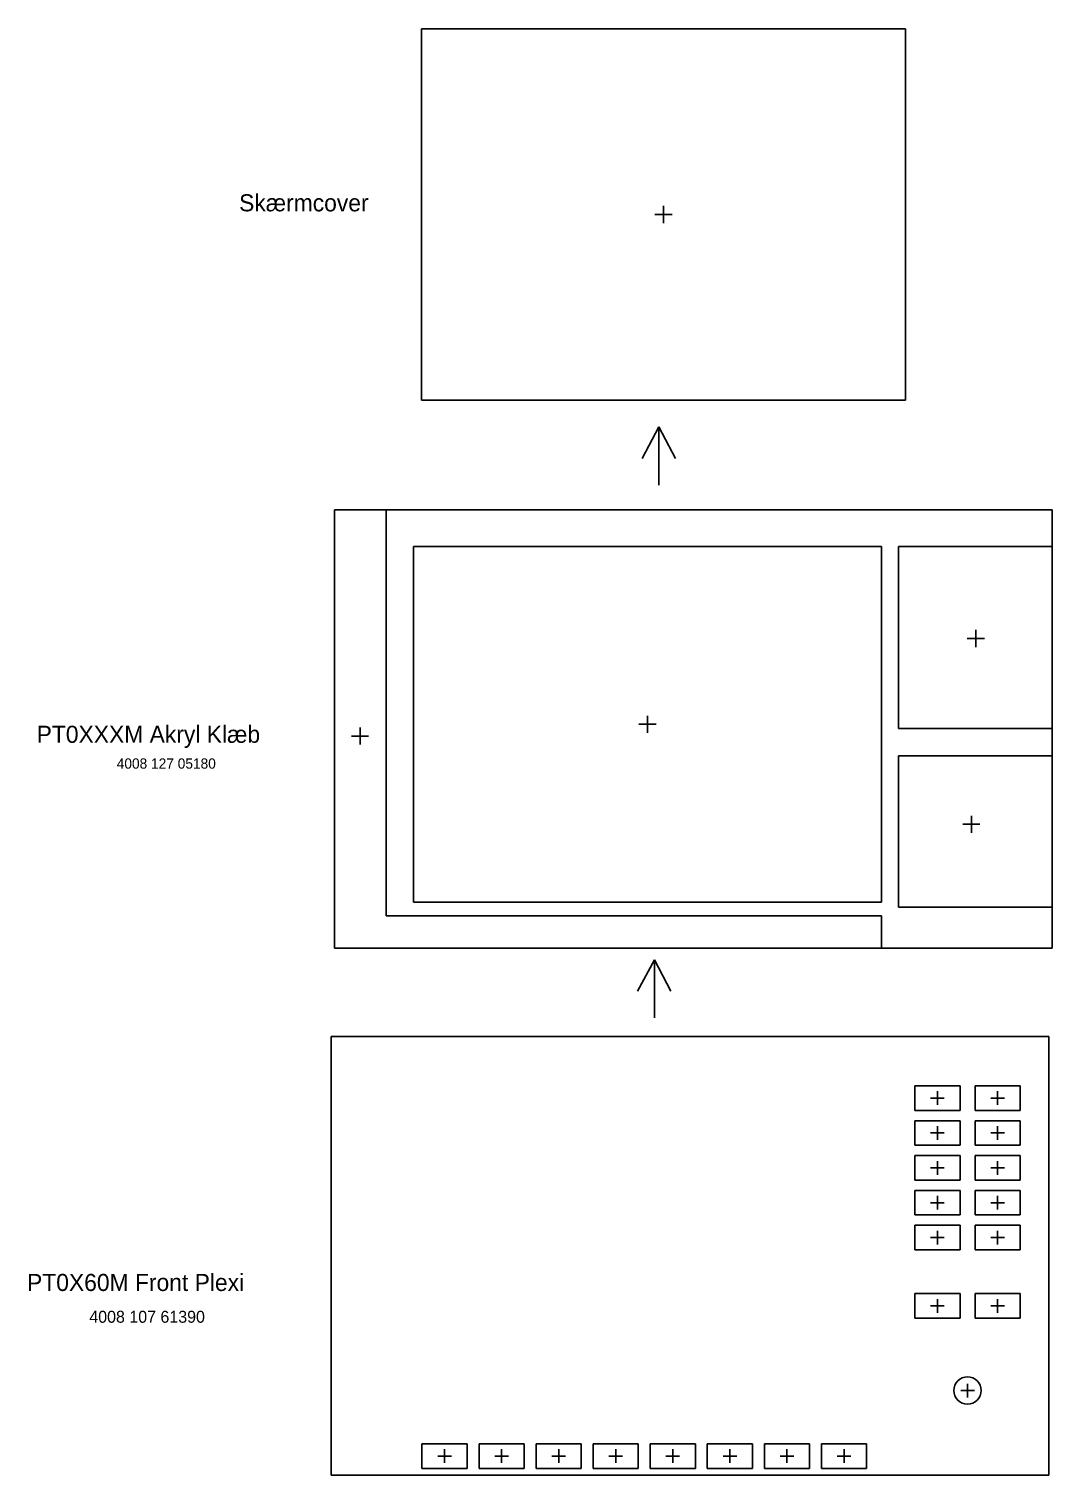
# Model space of a CAD drawing. Header units: millimetres. Extents: x -35 to 294, y -42 to 783.
# Drawn here: x -27.8 to 271.6, y 360.3 to 783.4 of the extents above; entities that cross this region are included whole.
import ezdxf

# ---------------------------------------------------------------- set-up
doc = ezdxf.new("R2010")
doc.units = ezdxf.units.MM
doc.layers.add('ramme', color=4, linetype='Continuous')
doc.layers.add('ramme_head', color=2, linetype='Continuous')

msp = doc.modelspace()

# ---------------------------------------------------------------- linework, layer by layer
at = {"layer": 'ramme', "color": 0, "ltscale": 0.1}
for p, q in [((87.13, 783.45), (228.73, 783.45)), ((87.13, 674.85), (87.13, 783.45)), ((90.43, 783.45), (225.43, 783.45)), ((228.73, 674.85), (228.73, 783.45)), ((87.13, 780.15), (87.13, 678.15)), ((228.73, 780.15), (228.73, 678.15)), ((155.43, 729.15), (160.43, 729.15)), ((160.43, 729.15), (155.43, 729.15)), ((157.93, 731.65), (157.93, 726.65)), ((87.13, 674.85), (228.73, 674.85)), ((90.43, 674.85), (225.43, 674.85)), ((223.43, 674.85), (92.43, 674.85)), ((271.64, 642.78), (61.64, 642.78)), ((61.64, 642.78), (61.64, 514.48)), ((76.74, 523.98), (76.74, 642.78)), ((271.64, 642.78), (271.64, 514.48)), ((84.74, 631.98), (221.74, 631.98)), ((84.74, 631.98), (84.74, 527.98)), ((221.74, 631.98), (221.74, 527.98)), ((226.74, 631.98), (226.74, 578.78)), ((226.74, 631.98), (271.64, 631.98)), ((249.34, 607.58), (249.34, 602.58)), ((246.84, 605.08), (251.84, 605.08)), ((251.84, 605.08), (246.84, 605.08)), ((150.74, 579.98), (155.74, 579.98)), ((155.74, 579.98), (150.74, 579.98)), ((153.24, 582.48), (153.24, 577.48)), ((66.64, 576.53), (71.64, 576.53)), ((71.64, 576.53), (66.64, 576.53)), ((69.14, 579.03), (69.14, 574.03)), ((271.64, 578.78), (226.74, 578.78)), ((271.64, 570.78), (226.74, 570.78)), ((226.74, 570.78), (226.74, 526.48)), ((245.54, 550.73), (250.54, 550.73)), ((250.54, 550.73), (245.54, 550.73)), ((248.04, 553.23), (248.04, 548.23)), ((84.74, 527.98), (221.74, 527.98)), ((271.64, 526.48), (226.74, 526.48)), ((76.74, 523.98), (221.74, 523.98)), ((221.74, 523.98), (221.74, 514.48)), ((271.64, 514.48), (61.64, 514.48)), ((270.7, 488.6), (60.7, 488.6)), ((60.7, 488.6), (60.7, 360.3)), ((270.7, 488.6), (270.7, 360.3)), ((231.5, 467), (231.5, 474.2)), ((244.7, 474.2), (231.5, 474.2)), ((244.7, 467), (244.7, 474.2)), ((262.3, 474.2), (249.1, 474.2)), ((249.1, 467), (249.1, 474.2)), ((262.3, 467), (262.3, 474.2)), ((240.1, 470.6), (236.1, 470.6)), ((238.1, 468.6), (238.1, 472.6)), ((257.7, 470.6), (253.7, 470.6)), ((255.7, 468.6), (255.7, 472.6)), ((244.7, 467), (231.5, 467)), ((262.3, 467), (249.1, 467)), ((231.5, 456.8), (231.5, 464)), ((244.7, 464), (231.5, 464)), ((238.1, 458.4), (238.1, 462.4)), ((244.7, 456.8), (244.7, 464)), ((262.3, 464), (249.1, 464)), ((249.1, 456.8), (249.1, 464)), ((255.7, 458.4), (255.7, 462.4)), ((262.3, 456.8), (262.3, 464)), ((240.1, 460.4), (236.1, 460.4)), ((257.7, 460.4), (253.7, 460.4)), ((244.7, 456.8), (231.5, 456.8)), ((231.5, 446.6), (231.5, 453.8)), ((244.7, 453.8), (231.5, 453.8)), ((244.7, 446.6), (244.7, 453.8)), ((262.3, 456.8), (249.1, 456.8)), ((262.3, 453.8), (249.1, 453.8)), ((249.1, 446.6), (249.1, 453.8)), ((262.3, 446.6), (262.3, 453.8)), ((240.1, 450.2), (236.1, 450.2)), ((238.1, 448.2), (238.1, 452.2)), ((257.7, 450.2), (253.7, 450.2)), ((255.7, 448.2), (255.7, 452.2)), ((244.7, 446.6), (231.5, 446.6)), ((262.3, 446.6), (249.1, 446.6)), ((231.5, 436.4), (231.5, 443.6)), ((244.7, 443.6), (231.5, 443.6)), ((238.1, 438), (238.1, 442)), ((244.7, 436.4), (244.7, 443.6)), ((262.3, 443.6), (249.1, 443.6)), ((249.1, 436.4), (249.1, 443.6)), ((255.7, 438), (255.7, 442)), ((262.3, 436.4), (262.3, 443.6)), ((244.7, 436.4), (231.5, 436.4)), ((240.1, 440), (236.1, 440)), ((262.3, 436.4), (249.1, 436.4)), ((257.7, 440), (253.7, 440)), ((231.5, 426.2), (231.5, 433.4)), ((244.7, 433.4), (231.5, 433.4)), ((238.1, 427.8), (238.1, 431.8)), ((244.7, 426.2), (244.7, 433.4)), ((262.3, 433.4), (249.1, 433.4)), ((249.1, 426.2), (249.1, 433.4)), ((255.7, 427.8), (255.7, 431.8)), ((262.3, 426.2), (262.3, 433.4)), ((240.1, 429.8), (236.1, 429.8)), ((257.7, 429.8), (253.7, 429.8)), ((244.7, 426.2), (231.5, 426.2)), ((262.3, 426.2), (249.1, 426.2)), ((231.5, 406.2), (231.5, 413.4)), ((244.7, 413.4), (231.5, 413.4)), ((238.1, 407.8), (238.1, 411.8)), ((244.7, 406.2), (244.7, 413.4)), ((249.1, 406.2), (249.1, 413.4)), ((262.3, 413.4), (249.1, 413.4)), ((255.7, 407.8), (255.7, 411.8)), ((262.3, 406.2), (262.3, 413.4)), ((240.1, 409.8), (236.1, 409.8)), ((257.7, 409.8), (253.7, 409.8)), ((244.7, 406.2), (231.5, 406.2)), ((262.3, 406.2), (249.1, 406.2)), ((246.9, 387), (246.9, 383)), ((248.9, 385), (244.9, 385)), ((87.25, 369.45), (87.25, 362.25)), ((87.25, 369.45), (100.45, 369.45)), ((100.45, 369.45), (100.45, 362.25)), ((103.95, 369.45), (103.95, 362.25)), ((103.95, 369.45), (117.15, 369.45)), ((117.15, 369.45), (117.15, 362.25)), ((120.65, 369.45), (120.65, 362.25)), ((120.65, 369.45), (133.85, 369.45)), ((133.85, 369.45), (133.85, 362.25)), ((137.35, 369.45), (137.35, 362.25)), ((137.35, 369.45), (150.55, 369.45)), ((150.55, 369.45), (150.55, 362.25)), ((154.05, 369.45), (154.05, 362.25)), ((154.05, 369.45), (154.05, 362.25)), ((154.05, 369.45), (167.25, 369.45)), ((167.25, 369.45), (167.25, 362.25)), ((170.75, 369.45), (170.75, 362.25)), ((170.75, 369.45), (183.95, 369.45)), ((183.95, 369.45), (183.95, 362.25)), ((187.45, 369.45), (187.45, 362.25)), ((187.45, 369.45), (200.65, 369.45)), ((200.65, 369.45), (200.65, 362.25)), ((204.15, 369.45), (204.15, 362.25)), ((204.15, 369.45), (217.35, 369.45)), ((217.35, 369.45), (217.35, 362.25)), ((91.85, 365.85), (95.85, 365.85)), ((93.85, 367.85), (93.85, 363.85)), ((108.55, 365.85), (112.55, 365.85)), ((110.55, 367.85), (110.55, 363.85)), ((125.25, 365.85), (129.25, 365.85)), ((127.25, 367.85), (127.25, 363.85)), ((141.95, 365.85), (145.95, 365.85)), ((143.95, 367.85), (143.95, 363.85)), ((158.65, 365.85), (162.65, 365.85)), ((160.65, 367.85), (160.65, 363.85)), ((175.35, 365.85), (179.35, 365.85)), ((177.35, 367.85), (177.35, 363.85)), ((192.05, 365.85), (196.05, 365.85)), ((194.05, 367.85), (194.05, 363.85)), ((208.75, 365.85), (212.75, 365.85)), ((210.75, 367.85), (210.75, 363.85)), ((270.7, 360.3), (60.7, 360.3)), ((87.25, 362.25), (100.45, 362.25)), ((103.95, 362.25), (117.15, 362.25)), ((120.65, 362.25), (133.85, 362.25)), ((137.35, 362.25), (150.55, 362.25)), ((154.05, 362.25), (167.25, 362.25)), ((170.75, 362.25), (183.95, 362.25)), ((187.45, 362.25), (200.65, 362.25)), ((204.15, 362.25), (217.35, 362.25))]:
    msp.add_line(p, q, dxfattribs=at)
at = {"layer": 'ramme', "color": 5, "ltscale": 0.1}
for p, q in [((156.61, 667), (151.7, 657.75)), ((156.61, 667), (156.61, 649.95)), ((156.61, 667), (161.45, 657.75)), ((155.25, 511.1), (150.34, 501.85)), ((155.25, 511.1), (155.25, 494.05)), ((155.25, 511.1), (160.1, 501.85))]:
    msp.add_line(p, q, dxfattribs=at)
at = {"layer": 'ramme', "color": 0, "ltscale": 0.1}
msp.add_circle((246.88, 385.03), 4, dxfattribs=at)

# ---------------------------------------------------------------- texts
at = {"layer": 'ramme_head', "color": 0}
for s, height, p in [('Skærmcover', 5, (33.73, 730.07)), ('PT0XXXM Akryl Klæb', 5, (-25.52, 574.56)), ('4008 127 05180', 3, (-2.08, 567)), ('PT0X60M Front Plexi', 5, (-28.33, 414.16)), ('4008 107 61390', 3.5, (-10.11, 404.87))]:
    msp.add_text(s, height=height, dxfattribs=at).set_placement(p)

doc.saveas('drawing.dxf')
